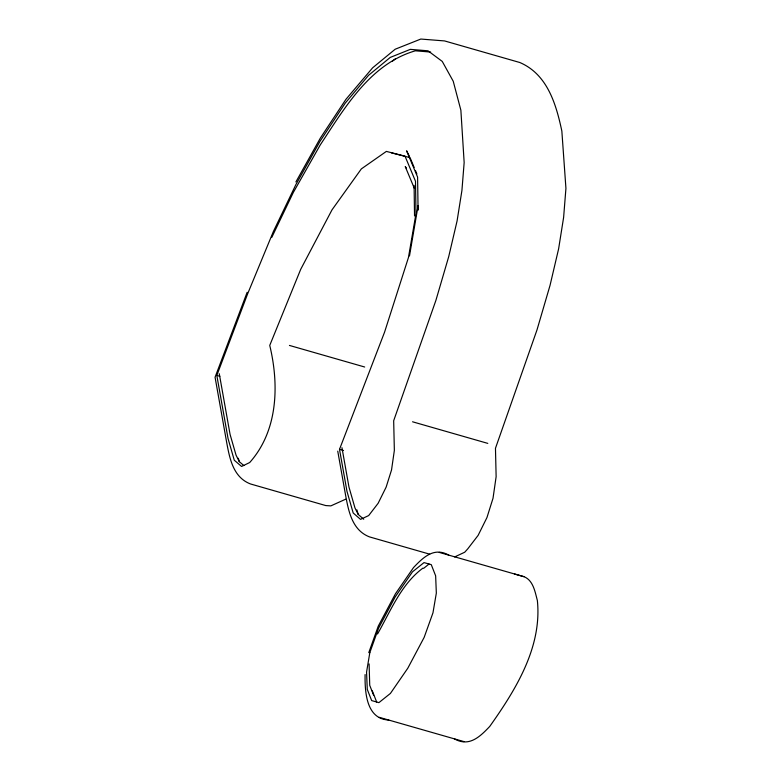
<?xml version="1.0" encoding="UTF-8"?>
<svg xmlns="http://www.w3.org/2000/svg" width="781" height="781" viewBox="0 0 781 781"><rect width="100%" height="100%" fill="white"/><g stroke="black" fill="none" stroke-linecap="round" stroke-linejoin="round"><path stroke-width="1.17" d="M369.101 663.918L369.725 685.327L373.63 695.324M409.488 255.943L418.079 205.764L418.089 209.152M368.778 652.643L378.268 626.128L395.45 593.775L413.5 567.592C423.39 557.156 434.07 546.856 448.772 555.106M247.147 292.309L215.068 377.243L226.773 442.973C229.76 458.984 233.392 477.445 250.535 483.976L325.775 505.571L330.851 505.883L345.719 499.176M216.815 375.427L247.616 293.89L273.37 231.537L295.862 184.638L320.025 141.302L345.222 103.151L368.593 75.279L390.236 57.423L410.337 49.359L427.988 50.804L442.251 61.416L453.234 81.253L460.878 110.238L464.158 162.536L461.922 190.496L457.08 220.955L448.724 256.607L435.876 300.441L393.673 420.744L394.356 450.383L391.535 469.957L386.136 487.129L378.141 503.276L368.691 515.558L360.539 519.385L353.197 512.99L346.989 491.386L339.501 449.358L384.574 332.14L408.453 257.525L415.98 213.633L415.502 181.251L405.036 156.19L386.361 151.407L361.339 168.901L332.003 209.855L300.714 269.308L269.748 345.417C279.237 384.887 278.036 430.741 249.695 462.528L241.573 466.462L234.28 460.214L228.081 438.678L216.815 375.427L219.832 376.296M271.768 237.404L293.353 192.38L320.288 144.875C344.597 108.081 370.096 63.905 415.355 50.804L430.643 52.054M377.526 633.996C390.588 611.074 401.102 584.227 422.941 568.109M295.892 181.944L320.366 138.061L345.924 99.343L372.635 67.81L395.176 49.223L420.822 39.05L444.565 40.924L519.804 62.509C547.432 74.322 556.121 104.156 561.851 131.081L565.932 188.367L563.618 217.401L558.62 248.817L550.049 285.348L536.986 329.933L495.466 448.284L496.13 476.693L493.026 498.239L486.953 517.559L478.118 535.375L467.712 548.916L464.705 552.235L454.64 556.951M392.433 61.191L395.254 58.858M423.712 568.285L429.033 564.038M454.474 738.914C469.176 747.173 479.856 736.873 489.746 726.428C515.665 689.848 542.19 647.185 537.357 600.452C535.034 591.891 533.267 580.371 524.022 576.7L439.234 552.401M391.379 152.842L408.883 157.332M514.484 573.986L524.022 576.7M365.088 674.559C364.844 691.468 366.016 719.057 388.762 720.033M289.439 345.427L364.678 367.011M412.553 421.789L487.793 443.383M339.501 449.358L343.513 450.51M429.667 554.168L369.472 536.889C352.338 530.25 348.668 511.74 345.671 495.671L337.743 451.135M379.234 717.319L464.012 741.618M219.266 373.709L230.063 434.373L236.047 455.147L239.298 461.659L243.857 465.554M341.951 447.679L348.97 487.071L354.964 507.923L358.206 514.425L363.721 519.219M406.442 168.188L405.241 166.578L414.35 188.367M409.556 156.659L406.608 150.801L417.591 177.092L418.079 210.226M410.054 157.635L414.145 167.437M415.512 170.707L416.878 173.968M372.293 690.834L376.667 702.021M356.907 509.876L358.206 514.425M238.312 458.252L239.298 461.659M414.096 185.39L414.535 215.917M369.833 652.584L366.553 672.129L367.275 689.398L371.649 700.577L378.902 702.636L390.422 693.421L407.799 668.214L424.171 637.355L432.967 612.831L436.335 593.111L435.642 575.831L431.268 564.653L424.015 562.593L412.495 571.819L395.118 597.026L378.58 628.168L369.833 652.584"/></g></svg>
